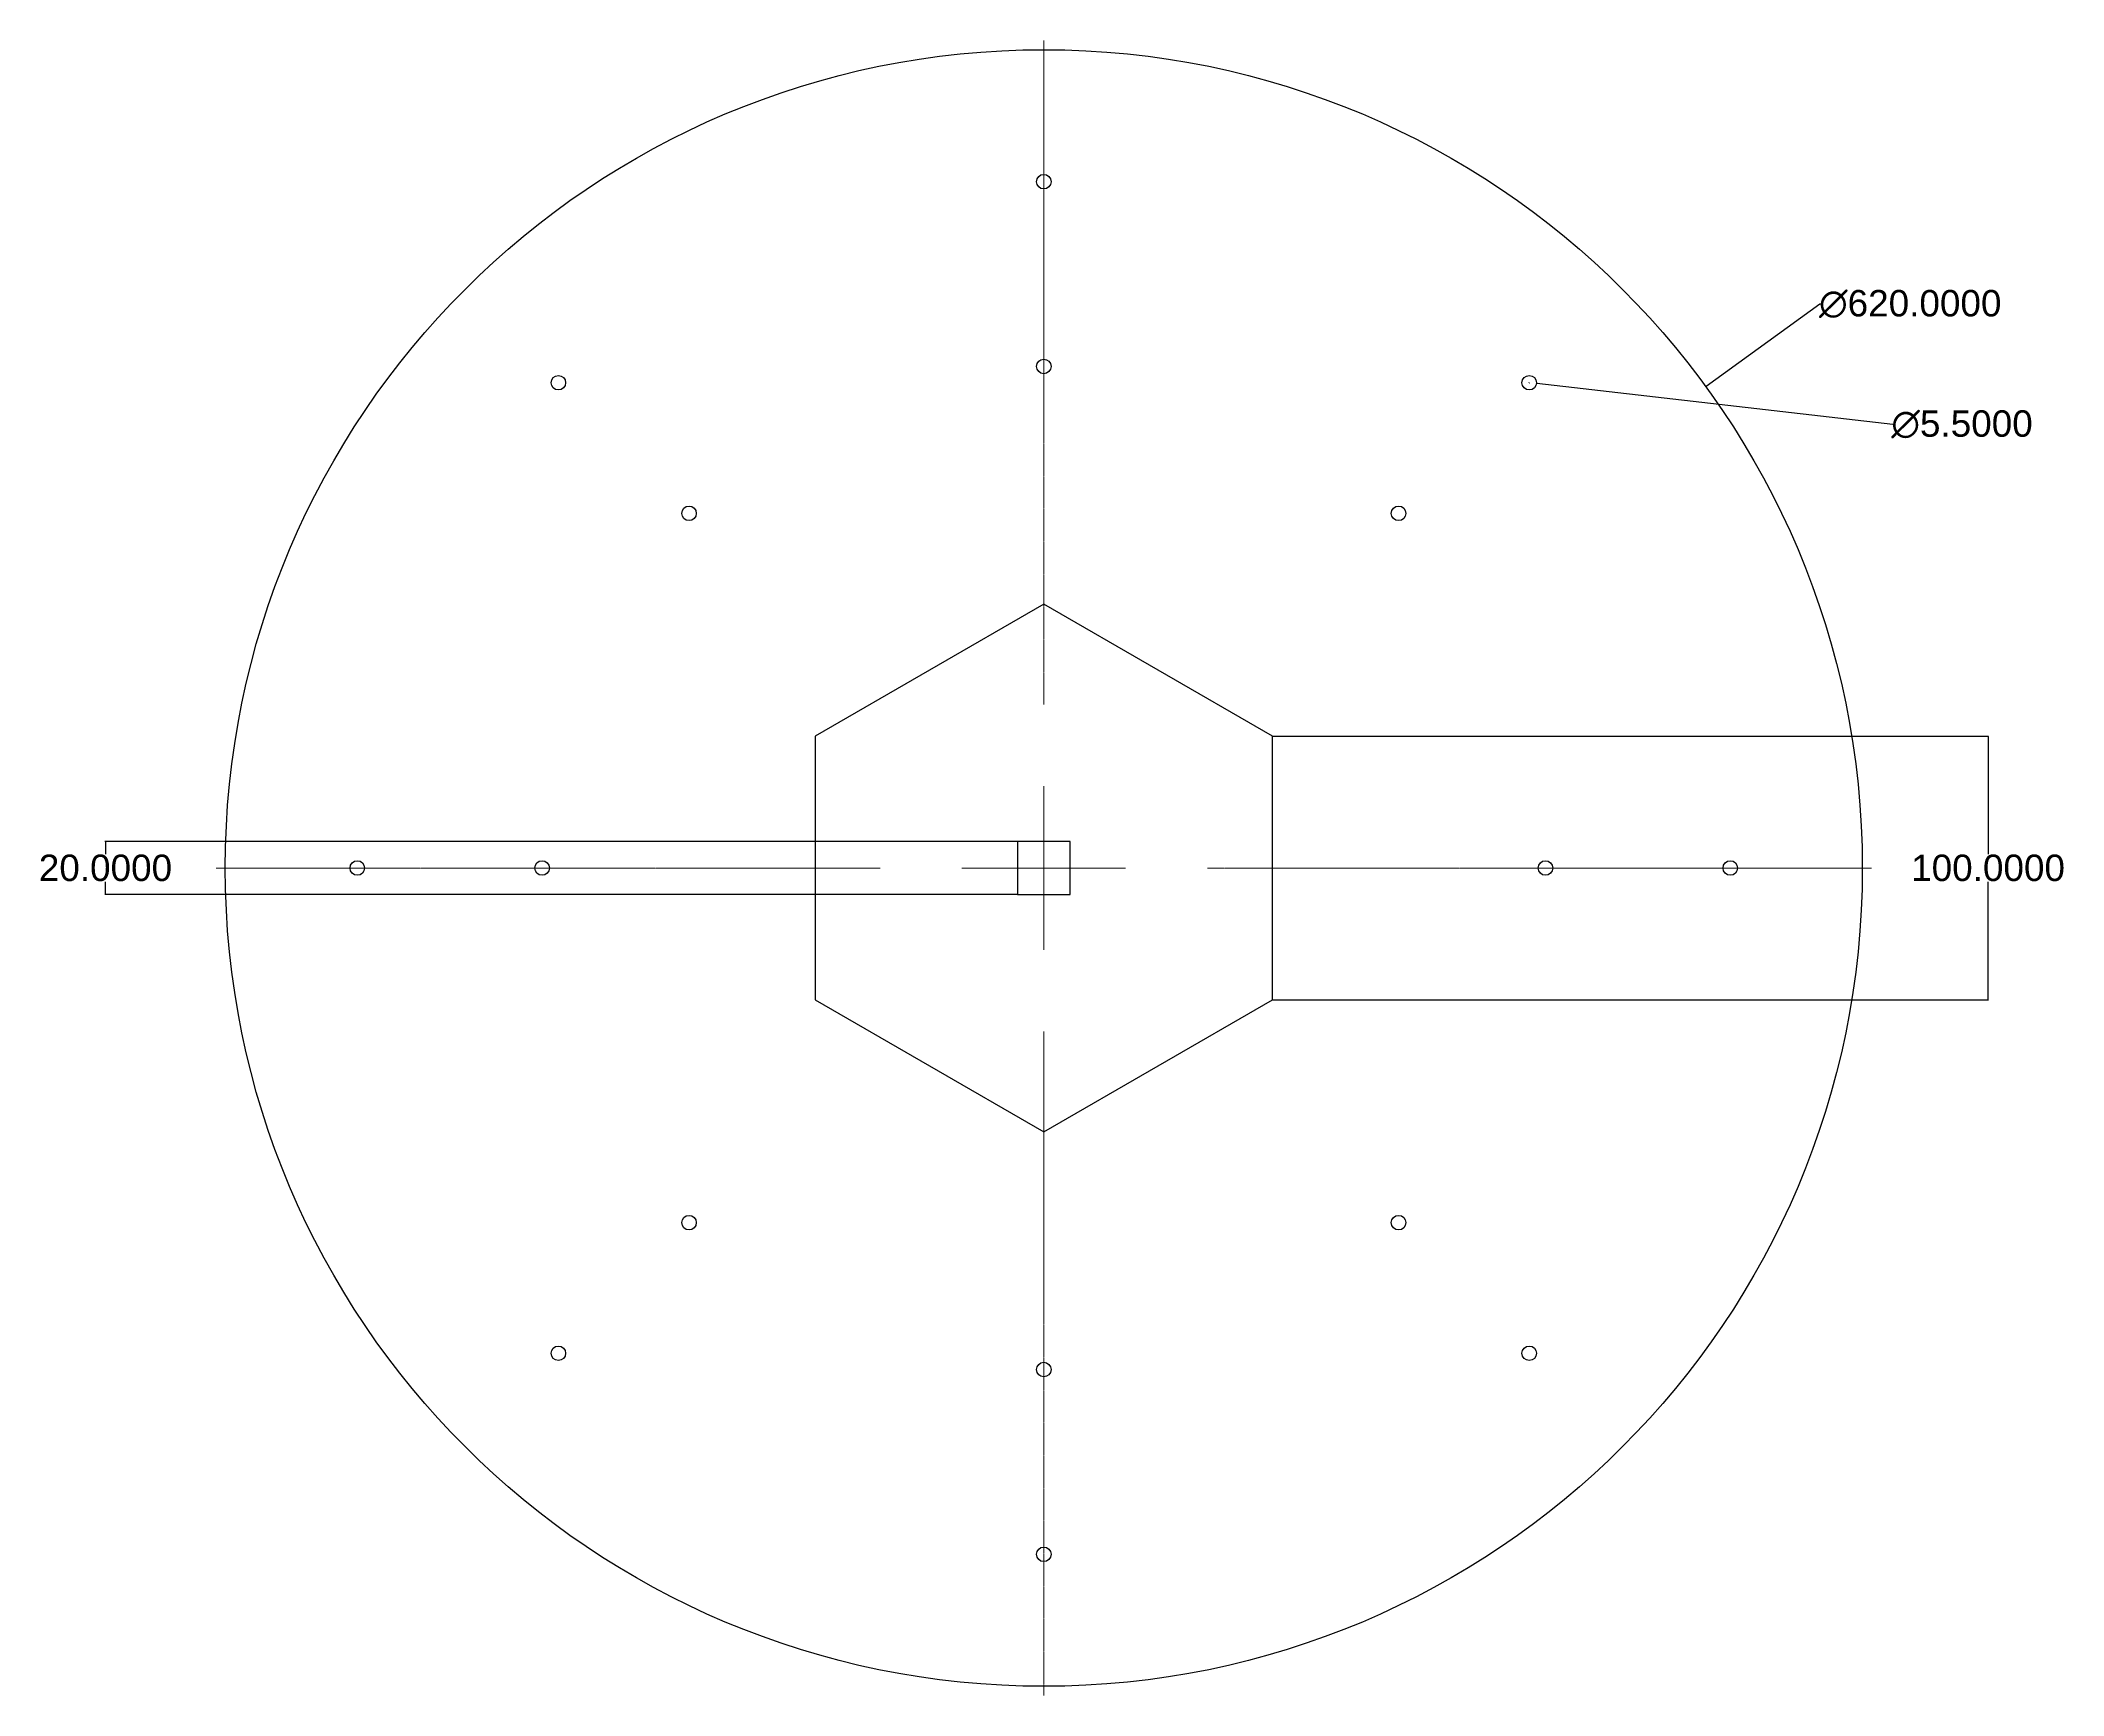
# Model space of a CAD drawing. Header units: centimetres. Extents: x 20 to 786, y 86 to 714.
import ezdxf

# ---------------------------------------------------------------- set-up
doc = ezdxf.new("R2010")
doc.units = ezdxf.units.CM
doc.linetypes.add('ACAD_ISO10W100', pattern=[18, 12, -3, 0, -3])
doc.linetypes.add('CENTER2', pattern=[1.125, 0.75, -0.125, 0.125, -0.125])
doc.layers.add('dimensiuni', color=111, linetype='Continuous', lineweight=15)
doc.layers.add('linii de ajutor', color=131, linetype='ACAD_ISO10W100', lineweight=20)
doc.layers.add('schita', color=7, linetype='Continuous')
doc.styles.get("Standard").update_dxf_attribs({"font": 'arial.ttf', "height": 10})
doc.dimstyles.get("Standard").update_dxf_attribs({"dimtxt": 0.18, "dimasz": 0.18, "dimexe": 0.18, "dimexo": 0.0625, "dimgap": 0.09, "dimtad": 0, "dimtih": 1, "dimtoh": 1, "dimdec": 4, "dimzin": 0, "dimdsep": 46, "dimtxsty": 'Standard', "dimcen": 0.09, "dimadec": 0, "dimazin": 0, "dimtfac": 1, "dimtdec": 4, "dimtofl": 0, "dimtmove": 0, "dimatfit": 3, "dimfxl": 1, "dimtolj": 1, "dimtzin": 0, "dimarcsym": 0})

# ---------------------------------------------------------------- blocks, each defined once
blk = doc.blocks.new('*U1')
at = {"layer": 'linii de ajutor', "color": 0, "linetype": 'CENTER2', "transparency": 16777216}
for p, q in [((0, 62), (0, 313.5)), ((-313.5, 0), (-62, 0)), ((62, 0), (313.5, 0)), ((0, -313.5), (0, -62))]:
    blk.add_line(p, q, dxfattribs=at)
at = {"layer": 'linii de ajutor', "color": 0, "linetype": 'Continuous', "transparency": 16777216}
for p, q in [((0, -31), (0, 31)), ((-31, 0), (31, 0))]:
    blk.add_line(p, q, dxfattribs=at)
blk = doc.blocks.new('*U2')
at = {"layer": 'schita'}
for centre in [(0, 35), (0, -35)]:
    blk.add_circle(centre, 2.75, dxfattribs=at)
blk = doc.blocks.new('*U3')
at = {"layer": 'schita', "color": 0, "linetype": 'ByBlock', "lineweight": -2, "transparency": 16777216}
for p, rotation in [((400, 625), 180), ((240.9, 559.1), 225), ((559.1, 559.1), 135), ((175, 400), 270), ((625, 400), 90), ((240.9, 240.9), 315.0000000000001), ((559.1, 240.9), 44.99999999999999)]:
    blk.add_blockref('*U2', p, dxfattribs=dict(at, rotation=rotation))
blk.add_blockref('*U2', (400, 175), dxfattribs=at)
blk = doc.blocks.new('*D5')
at = {"layer": 'Defpoints', "color": 0, "transparency": 16777216}
for p in [(650.76, 582.26), (149.24, 217.74)]:
    blk.add_point(p, dxfattribs=at)
at = {"layer": 'dimensiuni', "color": 0, "lineweight": -2, "transparency": 16777216}
for p, q in [((693.93, 613.64), (650.9, 582.37)), ((694.11, 613.64), (693.93, 613.64)), ((399.91, 400), (400.09, 400)), ((400, 399.91), (400, 400.09))]:
    blk.add_line(p, q, dxfattribs=at)
at = {"layer": 'dimensiuni', "color": 0, "transparency": 16777216}
blk.add_solid([(650.89, 582.39), (650.92, 582.34), (650.76, 582.26)], dxfattribs=at)
at = {"layer": 'dimensiuni', "color": 0, "transparency": 16777216, "insert": (728.15, 613.64), "char_height": 10, "attachment_point": 5}
blk.add_mtext('\\A1;∅620.0000', dxfattribs=at)
blk = doc.blocks.new('*D6')
at = {"layer": 'Defpoints', "color": 0, "transparency": 16777216}
for p in [(486.6, 450), (486.6, 350), (757.62, 350)]:
    blk.add_point(p, dxfattribs=at)
at = {"layer": 'dimensiuni', "color": 0, "lineweight": -2, "transparency": 16777216}
for p, q in [((486.67, 450), (757.8, 450)), ((757.62, 449.82), (757.62, 405.2)), ((757.62, 350.18), (757.62, 394.8)), ((486.67, 350), (757.8, 350))]:
    blk.add_line(p, q, dxfattribs=at)
at = {"layer": 'dimensiuni', "color": 0, "transparency": 16777216}
for points in [[(757.59, 449.82), (757.65, 449.82), (757.62, 450)], [(757.59, 350.18), (757.65, 350.18), (757.62, 350)]]:
    blk.add_solid(points, dxfattribs=at)
at = {"layer": 'dimensiuni', "color": 0, "transparency": 16777216, "insert": (757.62, 400), "char_height": 10, "attachment_point": 5}
blk.add_mtext('\\A1;100.0000', dxfattribs=at)
blk = doc.blocks.new('*D7')
at = {"layer": 'Defpoints', "color": 0, "transparency": 16777216}
for p in [(390, 410), (44.62, 390), (390, 390)]:
    blk.add_point(p, dxfattribs=at)
at = {"layer": 'dimensiuni', "color": 0, "lineweight": -2, "transparency": 16777216}
for p, q in [((389.94, 410), (44.44, 410)), ((44.62, 409.82), (44.62, 405.2)), ((44.62, 390.18), (44.62, 394.8)), ((389.94, 390), (44.44, 390))]:
    blk.add_line(p, q, dxfattribs=at)
at = {"layer": 'dimensiuni', "color": 0, "transparency": 16777216}
for points in [[(44.59, 409.82), (44.65, 409.82), (44.62, 410)], [(44.59, 390.18), (44.65, 390.18), (44.62, 390)]]:
    blk.add_solid(points, dxfattribs=at)
at = {"layer": 'dimensiuni', "color": 0, "transparency": 16777216, "insert": (44.62, 400), "char_height": 10, "attachment_point": 5}
blk.add_mtext('\\A1;20.0000', dxfattribs=at)
blk = doc.blocks.new('*D8')
at = {"layer": 'Defpoints', "color": 0, "transparency": 16777216}
for p in [(581.12, 584.16), (586.58, 583.53)]:
    blk.add_point(p, dxfattribs=at)
at = {"layer": 'dimensiuni', "color": 0, "lineweight": -2, "transparency": 16777216}
for p, q in [((583.76, 583.85), (583.94, 583.85)), ((583.85, 583.76), (583.85, 583.94)), ((721.5, 568.05), (586.76, 583.51))]:
    blk.add_line(p, q, dxfattribs=at)
at = {"layer": 'dimensiuni', "color": 0, "transparency": 16777216}
blk.add_solid([(586.76, 583.54), (586.76, 583.48), (586.58, 583.53)], dxfattribs=at)
at = {"layer": 'dimensiuni', "color": 0, "transparency": 16777216, "insert": (747.77, 568.05), "char_height": 10, "attachment_point": 5}
blk.add_mtext('\\A1;∅5.5000', dxfattribs=at)

msp = doc.modelspace()

# ---------------------------------------------------------------- linework, layer by layer
msp.add_circle((400, 400), 310)
at = {"layer": 'schita'}
for points in [[(400, 300), (486.60254, 350), (486.60254, 450), (400, 500), (313.39746, 450), (313.39746, 350)], [(390, 410), (390, 390), (410, 390), (410, 410)]]:
    msp.add_lwpolyline(points, close=True, dxfattribs=at)
msp.add_circle((400, 400), 310, dxfattribs=at)

# ---------------------------------------------------------------- block references
at = {"layer": 'linii de ajutor', "linetype": 'CENTER2'}
msp.add_blockref('*U1', (400, 400), dxfattribs=at)
at = {"layer": 'schita'}
msp.add_blockref('*U3', (0, 0), dxfattribs=at)

# ---------------------------------------------------------------- dimensions: what is measured, and where the dimension line sits
at = {"layer": 'dimensiuni'}
for p1, p2, picture, middle in [((149.24085, 217.73687), (650.75915, 582.26313), '*D5', (728.14544, 613.6387)), ((581.11571, 584.16139), (586.57982, 583.53413), '*D8', (721.49544, 568.0463))]:
    dim = msp.add_diameter_dim_2p(p1=p1, p2=p2, dimstyle='Standard', dxfattribs=at)
    dim.commit()
    dim.dimension.update_dxf_attribs({"geometry": picture, "text_midpoint": middle, "dimtype": 163})
for base, p1, p2, picture, middle in [((757.62103, 350), (486.60254, 450), (486.60254, 350), '*D6', (757.62103, 400)), ((44.61596, 390), (390, 410), (390, 390), '*D7', (44.61596, 400))]:
    dim = msp.add_linear_dim(base=base, p1=p1, p2=p2, angle=90, dimstyle='Standard', dxfattribs=at)
    dim.commit()
    dim.dimension.update_dxf_attribs({"geometry": picture, "text_midpoint": middle})

doc.saveas('drawing.dxf')
